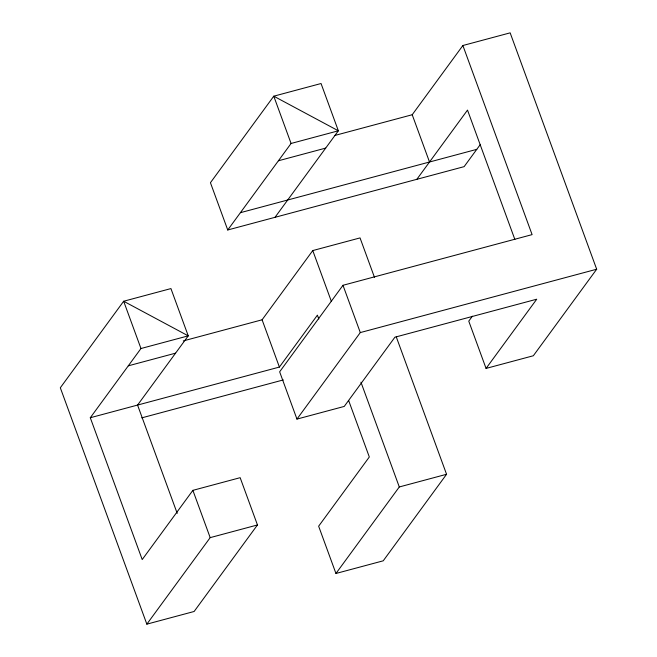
<?xml version="1.0" encoding="UTF-8"?>
<svg xmlns="http://www.w3.org/2000/svg" width="657" height="657" viewBox="0 0 657 657"><rect width="100%" height="100%" fill="white"/><g stroke="black" fill="none" stroke-linecap="round" stroke-linejoin="round"><path stroke-width="0.99" d="M90.296 417.737L140.968 348.522L188.239 335.858L170.935 288.579L123.664 301.243L60.321 387.77L146.848 624.15L194.119 611.486L257.462 524.959L240.158 477.68L192.879 490.352L142.208 559.567L90.296 417.737L279.397 367.066L317.405 315.155L318.809 318.99M227.741 229.983L291.076 143.464L338.355 130.8L321.051 83.521L273.772 96.185L210.437 182.712L227.741 229.983L464.121 166.648L480.407 144.4M275.012 217.319L338.355 130.8L273.772 96.185L291.076 143.464M183.303 340.909L262.094 319.795L312.765 250.572L360.044 237.908L374.465 277.303M334.397 135.58L412.21 114.737L462.881 45.514L510.152 32.85L596.679 269.23L533.336 355.757L486.065 368.421L468.761 321.142L472.375 316.198M416.842 179.32L467.513 110.097L514.866 239.468M462.881 45.514L532.096 234.623L342.987 285.294L279.652 371.813L296.956 419.092L344.235 406.428L394.906 337.205L536.736 299.206L486.065 368.421M146.848 624.15L210.183 537.631L257.462 524.959M296.956 419.092L360.299 332.573L596.679 269.23M348.621 400.442L369.316 456.985L318.645 526.2L335.949 573.479L399.292 486.96L446.563 474.288L396.27 336.877M446.563 474.288L383.228 560.815L335.949 573.479M278.412 160.768L325.683 148.104M240.405 212.679L476.793 149.344M128.296 365.826L175.575 353.162M141.731 417.868L283.315 379.927M412.21 114.737L429.514 162.008M342.987 285.294L360.299 332.573M312.765 250.572L331.407 301.506M360.956 382.218L399.292 486.96M262.094 319.795L279.397 367.066M140.968 348.522L123.664 301.243L188.239 335.858L137.568 405.073L177.209 513.363M192.879 490.352L210.183 537.631"/></g></svg>
